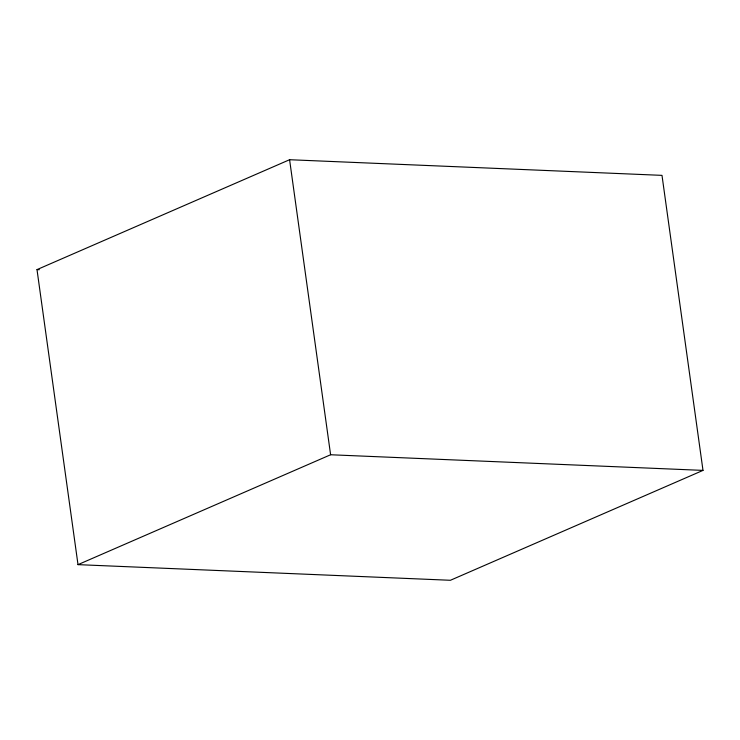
<?xml version="1.0" encoding="UTF-8"?>
<svg xmlns="http://www.w3.org/2000/svg" width="740" height="740" viewBox="0 0 740 740"><rect width="100%" height="100%" fill="white"/><g stroke="black" fill="none" stroke-linecap="round" stroke-linejoin="round"><path stroke-width="1.11" d="M37 269.61L289.59 159.72L661.995 175.362L703 470.39L450.41 580.28L78.005 564.639L37 269.61L39.303 269.702M78.005 564.639L330.604 454.758L703 470.39M289.59 159.72L330.604 454.758"/></g></svg>
